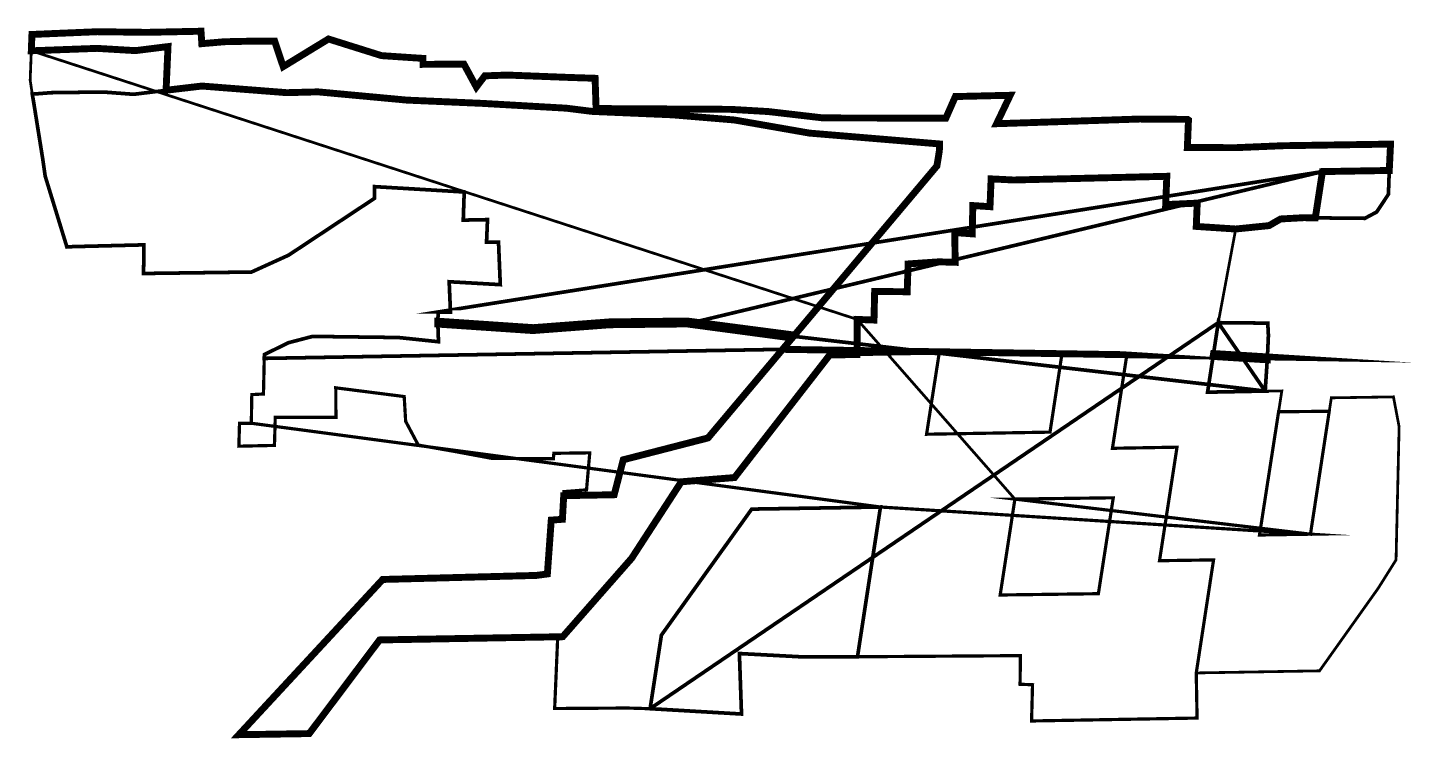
# Model space of a CAD drawing. Extents: x 256773 to 257630, y -186 to 253.
import ezdxf

# ---------------------------------------------------------------- set-up
doc = ezdxf.new("R2010")
doc.units = 0

msp = doc.modelspace()

# ---------------------------------------------------------------- linework, layer by layer
at = {"layer": 'Base_srk_outline_green_bln', "linetype": 'CONTINUOUS', "true_color": 0x00ff00, "const_width": 1.99, "flags": 128}
msp.add_lwpolyline([(256911.7, 8.8), (256912, 26.5), (256919.2, 26.9), (256919.7, 48.9), (257240.1, 54.5), (257194, -0.3), (257141.6, -13.8), (257136, -35.4), (257104.8, -36), (257104.9, -33.5), (257118.9, -32.4), (257120.9, -9.5), (257098.7, -9.8), (257098.4, -13.1), (257060.8, -13), (257037.7, -8.7), (257014.9, -4.7), (257007.1, 10), (257006.2, 25.3), (256963.9, 30.7), (256964, 12.5), (256926.5, 12.5), (256926, -4.9), (256904, -5.4), (256904.4, 8.7), (256911.7, 8.8), (257300.6, -43), (257221, -44.3), (257165.2, -122.2), (257158.2, -167.7), (257143.9, -167.3), (257099.2, -167.6), (257101.1, -123.3), (257104.2, -123.2), (257146.8, -74.7), (257177.5, -27.4), (257210.4, -24.8), (257269.2, 51), (257336.9, 52.2), (257329.1, 2), (257405.4, 3.3), (257412.6, 50.5), (257452.9, 51.2), (257444, -6.7), (257483.9, -6), (257473.1, -76.2), (257506.5, -75.7), (257495.8, -145.6), (257496.3, -173.5), (257394, -175.3), (257394.6, -152.9), (257386.9, -152.6), (257387.1, -134.9), (257286.4, -135.6), (257300.6, -43), (257566.4, -59.8), (257534.9, -60.3), (257546.7, 15.9), (257578, 16.2), (257566.4, -59.8), (257383.7, -38.1), (257444.5, -37.3), (257435.3, -96.6), (257374.6, -97.4), (257383.7, -38.1)], dxfattribs=at)
at = {"layer": 'Base_srk_outline_pink_bln', "linetype": 'CONTINUOUS', "true_color": 0xff00ff, "const_width": 1.71, "flags": 128}
msp.add_lwpolyline([(256775.7, 239.1), (256816.3, 240.6), (256840, 239.2), (256860.2, 241.7), (256859, 214.7), (256838.9, 212.2), (256821.3, 213.5), (256788.1, 213.2), (256776.3, 212.3), (256775, 220.9), (256775.7, 239.1), (257286.2, 73), (257296.6, 72.6), (257296.9, 90.3), (257317.1, 90.1), (257317.7, 107.3), (257336.6, 108.6), (257346.8, 108.3), (257346.5, 126.7), (257357.3, 125.9), (257357.7, 143.4), (257368.3, 142.7), (257369, 159.9), (257382.8, 159.2), (257448.1, 160.9), (257477.6, 161.5), (257476.9, 144), (257496.4, 144.9), (257495.8, 130.5), (257520.2, 128.9), (257509.4, 71), (257502.8, 28), (257548.7, 28.8), (257534.9, -60.3), (257566.4, -59.8), (257579.3, 24.5), (257617.7, 25.1), (257621.2, 6.6), (257619.3, -75.7), (257608.3, -93.2), (257572, -144.3), (257495.8, -145.6), (257506.5, -75.7), (257473.1, -76.2), (257483.9, -6), (257444, -6.7), (257452.9, 51.2), (257412.6, 50.5), (257405.4, 3.3), (257329.1, 2), (257336.9, 52.2), (257286.1, 51.3), (257286.2, 73), (257383.7, -38.1), (257444.5, -37.3), (257435.3, -96.6), (257374.6, -97.4), (257383.7, -38.1), (257383.7, -38.1), (257444.5, -37.3), (257435.3, -96.6), (257374.6, -97.4), (257383.7, -38.1), (257383.7, -38.1), (257444.5, -37.3), (257435.3, -96.6), (257374.6, -97.4), (257383.7, -38.1)], dxfattribs=at)
at = {"layer": 'Base_srk_outline_red_bln', "linetype": 'CONTINUOUS', "true_color": 0xff0000, "const_width": 4.27, "flags": 128}
msp.add_lwpolyline([(257539.8, 49.8), (257539.7, 48), (257506.2, 50.1), (257506.5, 51.9), (257539.8, 49.8), (257240.1, 54.5), (257246, 61.5), (257181, 70.2), (257133.4, 69.7), (257085.8, 66.1), (257027, 70.1), (257027, 71.9), (257086, 67.9), (257133.6, 71.5), (257181.2, 72), (257247.5, 63.3), (257335.5, 167.9), (257337, 177.2), (257337.1, 181.5), (257256.7, 188.2), (257210.4, 196.3), (257172.1, 199.5), (257122.6, 201.6), (257106.5, 203.6), (257054.2, 206.6), (257007.9, 208.6), (256952.9, 213.7), (256933.6, 213.2), (256881.1, 217.3), (256859, 214.7), (256860.2, 241.7), (256840, 239.2), (256816.3, 240.6), (256775.7, 239.1), (256776.1, 249.2), (256816.6, 250.9), (256847, 250.5), (256880.6, 251.2), (256881.1, 243.5), (256895.1, 244.7), (256909.8, 245), (256926.1, 245.1), (256931.4, 229.3), (256959.4, 246.4), (256992.2, 236.1), (257017.8, 234.4), (257017.9, 230.7), (257043.1, 230.9), (257050.8, 216.7), (257056, 223.6), (257069.9, 224.1), (257108.7, 222.6), (257124.2, 222.1), (257124.8, 203.4), (257207.8, 202.9), (257231.5, 201.5), (257265, 197.6), (257341, 197.4), (257346.9, 210.8), (257380.8, 211.6), (257372.4, 194), (257460.7, 196.9), (257490.4, 196.7), (257491, 196.3), (257490.3, 179.3), (257520.4, 179.2), (257549.3, 180.4), (257615.9, 181.4), (257615.1, 165.1), (257573.8, 164.4), (257569.4, 135.8), (257562.2, 135.9), (257547.9, 135.1), (257540.8, 131), (257520.2, 128.9), (257495.8, 130.5), (257496.4, 144.9), (257476.9, 144), (257477.6, 161.5), (257382.8, 159.2), (257369, 159.9), (257368.3, 142.7), (257357.7, 143.4), (257357.3, 125.9), (257346.5, 126.7), (257346.8, 108.3), (257336.6, 108.6), (257317.7, 107.3), (257317.1, 90.1), (257297, 90.3), (257296.6, 72.6), (257286.2, 73), (257286.1, 51.3), (257269.2, 51), (257210.4, -24.8), (257177.5, -27.4), (257146.8, -74.7), (257104.2, -123.2), (256991, -125.2), (256947.5, -183.1), (256904, -183.8), (256992.9, -87.8), (257087.9, -85.3), (257094.7, -84.4), (257097.1, -51.1), (257104, -50.6), (257104.8, -36), (257136, -35.4), (257141.6, -13.8), (257194, -0.3), (257240.1, 54.5)], dxfattribs=at)
at = {"layer": 'Base_srk_outline_yellow_bln', "linetype": 'CONTINUOUS', "true_color": 0xffff00, "const_width": 2.28, "flags": 128}
msp.add_lwpolyline([(257158.2, -167.7), (257165.2, -122.2), (257221, -44.3), (257300.6, -43), (257286.4, -135.6), (257252.9, -135.7), (257213.4, -133.6), (257214.7, -171), (257158.2, -167.7), (257509.4, 71), (257540, 70.7), (257540.4, 63.1), (257539.8, 49.8), (257506.5, 51.9), (257509.4, 71), (257538.4, 28.7), (257502.8, 28), (257506.2, 50.1), (257539.7, 48), (257538.4, 28.7), (257181, 70.2), (257246, 61.5), (257240.1, 54.5), (256919.7, 48.9), (256919.8, 51.3), (256934.7, 58.6), (256949.6, 62.5), (257002.7, 61.8), (257027.4, 59.2), (257027, 70.1), (257085.8, 66.1), (257133.4, 69.7), (257181, 70.2), (257573.8, 164.4), (257615.1, 165.1), (257614.6, 150.4), (257607.3, 139.4), (257600, 135.5), (257569.4, 135.8), (257573.8, 164.4), (257027.2, 77.6), (257034.8, 77.5), (257034, 96.3), (257065.6, 94.5), (257064.5, 120.8), (257057.1, 120.7), (257057.7, 134.7), (257042.7, 134.4), (257043.3, 151.8), (256987.9, 155.1), (256987.9, 147.9), (256934.7, 112.7), (256911.8, 102.3), (256845.1, 101.4), (256845.3, 119.1), (256801.3, 118), (256797.7, 117.8), (256784.3, 161.5), (256782.7, 172.6), (256777.2, 207), (256776.3, 212.3), (256788.1, 213.2), (256820.2, 213.6), (256838.9, 212.2), (256881.1, 217.3), (256933.6, 213.2), (256952.9, 213.7), (257007.9, 208.6), (257054.2, 206.6), (257106.5, 203.6), (257122.6, 201.6), (257172.1, 199.5), (257210.4, 196.3), (257256.7, 188.2), (257337.1, 181.5), (257337, 177.2), (257335.5, 167.9), (257247.5, 63.3), (257181.2, 72), (257133.6, 71.5), (257086, 67.9), (257027, 71.9), (257027.2, 77.6)], dxfattribs=at)

doc.saveas('drawing.dxf')
